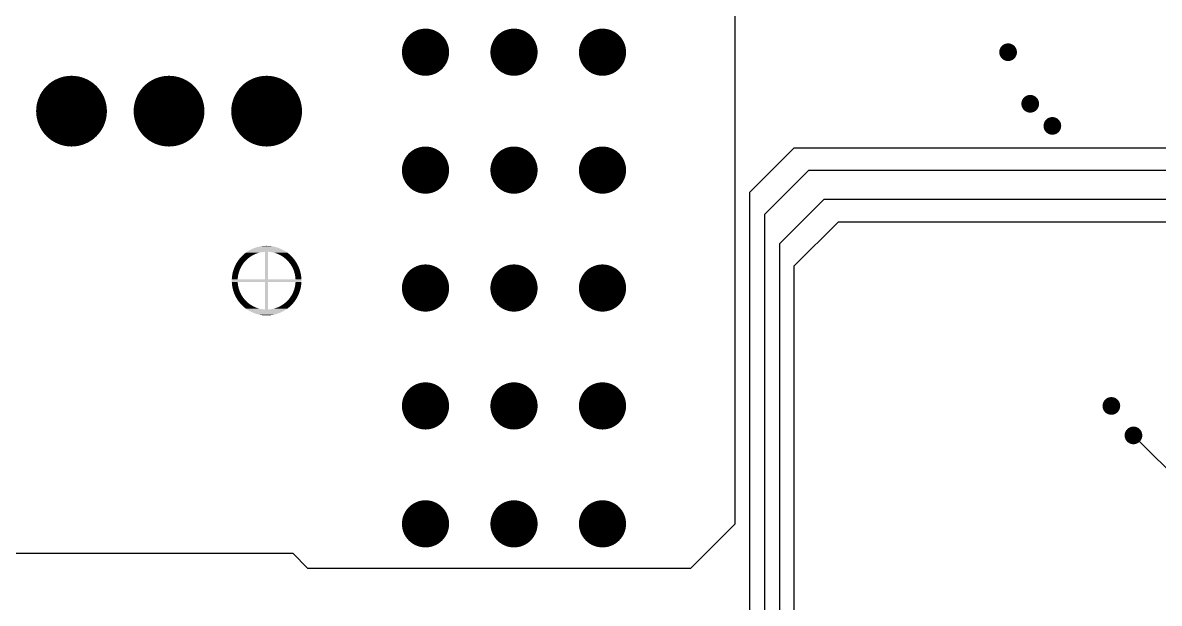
# Model space of a CAD drawing. Extents: x 295 to 953, y 10 to 290.
# Drawn here: x 597.05 to 645.98, y 143.11 to 168.12 of the extents above; entities that cross this region are included whole.
import ezdxf

# ---------------------------------------------------------------- set-up
doc = ezdxf.new("R2010")
doc.units = 0
doc.header["$LTSCALE"] = 5
doc.header["$MEASUREMENT"] = 0
doc.layers.get('0').update_dxf_attribs({"linetype": 'CONTINUOUS', "lineweight": 25})
doc.layers.add('DV-ABPB-A4_IN3', color=5, linetype='CONTINUOUS')

msp = doc.modelspace()

# ---------------------------------------------------------------- linework, layer by layer
at = {"color": 7}
for points, const_width in [([(613.882, 166.853, 1), (614.898, 166.853, 1)], 1.016), ([(617.692, 166.853, 1), (618.708, 166.853, 1)], 1.016), ([(621.502, 166.853, 1), (622.518, 166.853, 1)], 1.016), ([(639.282, 166.853, 1), (639.663, 166.853, 1)], 0.381), ([(598.388, 164.313, 1), (599.912, 164.313, 1)], 1.524), ([(602.586, 164.313, 1), (604.11, 164.313, 1)], 1.524), ([(606.787, 164.313, 1), (608.311, 164.313, 1)], 1.524), ([(640.234, 164.631, 1), (640.615, 164.631, 1)], 0.381), ([(641.187, 163.678, 1), (641.568, 163.678, 1)], 0.381), ([(613.882, 161.773, 1), (614.898, 161.773, 1)], 1.016), ([(617.692, 161.773, 1), (618.708, 161.773, 1)], 1.016), ([(621.502, 161.773, 1), (622.518, 161.773, 1)], 1.016), ([(613.882, 156.693, 1), (614.898, 156.693, 1)], 1.016), ([(617.692, 156.693, 1), (618.708, 156.693, 1)], 1.016), ([(621.502, 156.693, 1), (622.518, 156.693, 1)], 1.016), ([(613.882, 151.613, 1), (614.898, 151.613, 1)], 1.016), ([(617.692, 151.613, 1), (618.708, 151.613, 1)], 1.016), ([(621.502, 151.613, 1), (622.518, 151.613, 1)], 1.016), ([(643.727, 151.613, 1), (644.108, 151.613, 1)], 0.381), ([(644.679, 150.343, 1), (645.06, 150.343, 1)], 0.381), ([(613.882, 146.533, 1), (614.898, 146.533, 1)], 1.016), ([(617.692, 146.533, 1), (618.708, 146.533, 1)], 1.016), ([(621.502, 146.533, 1), (622.518, 146.533, 1)], 1.016)]:
    msp.add_lwpolyline(points, format="xyb", close=True, dxfattribs=dict(at, const_width=const_width))
for points in [[(606.451, 158.032), (606.474, 158.056), (606.836, 158.032), (606.871, 158.056)], [(606.474, 158.056), (606.489, 158.072), (606.871, 158.056), (606.897, 158.072)], [(606.489, 158.072), (606.5, 158.082), (606.897, 158.072), (606.914, 158.082)], [(606.5, 158.082), (606.526, 158.107), (606.914, 158.082), (606.957, 158.107)], [(606.526, 158.107), (606.529, 158.11), (606.957, 158.107), (606.964, 158.11)], [(606.529, 158.11), (606.551, 158.13), (606.964, 158.11), (607.002, 158.13)], [(606.551, 158.13), (606.57, 158.147), (607.002, 158.13), (607.039, 158.147)], [(606.57, 158.147), (606.575, 158.151), (607.039, 158.147), (607.048, 158.151)], [(606.575, 158.151), (606.599, 158.171), (607.048, 158.151), (607.094, 158.171)], [(606.599, 158.171), (606.613, 158.182), (607.094, 158.171), (607.126, 158.182)], [(606.613, 158.182), (606.62, 158.188), (607.126, 158.182), (607.141, 158.188)], [(606.62, 158.188), (606.64, 158.203), (607.141, 158.188), (607.189, 158.203)], [(606.64, 158.203), (606.657, 158.216), (607.189, 158.203), (607.234, 158.216)], [(606.657, 158.216), (606.658, 158.217), (607.234, 158.216), (607.238, 158.217)], [(606.658, 158.217), (606.674, 158.229), (607.238, 158.217), (607.287, 158.229)], [(606.674, 158.229), (606.688, 158.238), (607.287, 158.229), (607.336, 158.238)], [(606.688, 158.238), (606.699, 158.246), (607.336, 158.238), (607.386, 158.246)], [(606.699, 158.246), (606.702, 158.248), (607.386, 158.246), (607.404, 158.248)], [(606.702, 158.248), (606.707, 158.251), (607.404, 158.248), (607.436, 158.251)], [(606.707, 158.251), (606.712, 158.255), (607.436, 158.251), (607.486, 158.255)], [(606.712, 158.255), (606.732, 158.268), (608.387, 158.255), (608.368, 158.268)], [(606.732, 158.268), (606.748, 158.278), (608.368, 158.268), (608.351, 158.278)], [(606.748, 158.278), (606.779, 158.297), (608.351, 158.278), (608.321, 158.297)], [(606.779, 158.297), (606.795, 158.307), (608.321, 158.297), (608.304, 158.307)], [(606.795, 158.307), (606.826, 158.325), (608.304, 158.307), (608.273, 158.325)], [(606.826, 158.325), (606.843, 158.334), (608.273, 158.325), (608.255, 158.334)], [(606.843, 158.334), (606.875, 158.35), (608.255, 158.334), (608.224, 158.35)], [(606.875, 158.35), (606.892, 158.359), (608.224, 158.35), (608.206, 158.359)], [(606.892, 158.359), (606.925, 158.374), (608.206, 158.359), (608.174, 158.374)], [(606.925, 158.374), (606.942, 158.382), (608.174, 158.374), (608.156, 158.382)], [(606.942, 158.382), (606.976, 158.396), (608.156, 158.382), (608.124, 158.396)], [(606.976, 158.396), (606.993, 158.404), (608.124, 158.396), (608.105, 158.404)], [(606.993, 158.404), (607.027, 158.417), (608.105, 158.404), (608.072, 158.417)], [(607.027, 158.417), (607.045, 158.423), (608.072, 158.417), (608.054, 158.423)], [(607.045, 158.423), (607.079, 158.435), (608.054, 158.423), (608.02, 158.435)], [(607.079, 158.435), (607.097, 158.441), (608.02, 158.435), (608.001, 158.441)], [(607.097, 158.441), (607.132, 158.451), (608.001, 158.441), (607.968, 158.451)], [(607.132, 158.451), (607.15, 158.456), (607.968, 158.451), (607.948, 158.456)], [(607.15, 158.456), (607.186, 158.466), (607.948, 158.456), (607.914, 158.466)], [(607.186, 158.466), (607.203, 158.47), (607.914, 158.466), (607.894, 158.47)], [(607.203, 158.47), (607.24, 158.478), (607.894, 158.47), (607.861, 158.478)], [(607.24, 158.478), (607.257, 158.482), (607.861, 158.478), (607.84, 158.482)], [(607.257, 158.482), (607.294, 158.489), (607.84, 158.482), (607.806, 158.489)], [(607.294, 158.489), (607.312, 158.492), (607.806, 158.489), (607.786, 158.492)], [(607.312, 158.492), (607.349, 158.497), (607.786, 158.492), (607.752, 158.497)], [(607.349, 158.497), (607.366, 158.499), (607.752, 158.497), (607.731, 158.499)], [(607.366, 158.499), (607.404, 158.503), (607.731, 158.499), (607.697, 158.503)], [(607.404, 158.503), (607.421, 158.505), (607.697, 158.503), (607.675, 158.505)], [(607.421, 158.505), (607.461, 158.508), (607.675, 158.505), (607.642, 158.508)], [(607.461, 158.508), (607.476, 158.509), (607.642, 158.508), (607.617, 158.509)], [(607.476, 158.509), (607.52, 158.51), (607.617, 158.509), (607.587, 158.51)], [(607.486, 157.074), (607.486, 158.255), (607.613, 157.074), (607.613, 158.255)], [(607.52, 158.51), (607.532, 158.511), (607.587, 158.51), (607.532, 158.511)], [(607.632, 158.254), (607.613, 158.255), (608.388, 158.254), (608.387, 158.255)], [(607.682, 158.25), (607.632, 158.254), (608.395, 158.25), (608.388, 158.254)], [(607.732, 158.243), (607.682, 158.25), (608.404, 158.243), (608.395, 158.25)], [(607.77, 158.237), (607.732, 158.243), (608.413, 158.237), (608.404, 158.243)], [(607.781, 158.235), (607.77, 158.237), (608.416, 158.235), (608.413, 158.237)], [(607.83, 158.225), (607.781, 158.235), (608.43, 158.225), (608.416, 158.235)], [(607.879, 158.212), (607.83, 158.225), (608.447, 158.212), (608.43, 158.225)], [(607.906, 158.204), (607.879, 158.212), (608.458, 158.204), (608.447, 158.212)], [(607.927, 158.198), (607.906, 158.204), (608.466, 158.198), (608.458, 158.204)], [(607.975, 158.182), (607.927, 158.198), (608.486, 158.182), (608.466, 158.198)], [(608.005, 158.17), (607.975, 158.182), (608.501, 158.17), (608.486, 158.182)], [(608.022, 158.164), (608.005, 158.17), (608.509, 158.164), (608.501, 158.17)], [(608.068, 158.144), (608.022, 158.164), (608.532, 158.144), (608.509, 158.164)], [(608.087, 158.134), (608.068, 158.144), (608.543, 158.134), (608.532, 158.144)], [(608.113, 158.122), (608.087, 158.134), (608.557, 158.122), (608.543, 158.134)], [(608.158, 158.098), (608.113, 158.122), (608.583, 158.098), (608.557, 158.122)], [(608.16, 158.097), (608.158, 158.098), (608.584, 158.097), (608.583, 158.098)], [(608.201, 158.073), (608.16, 158.097), (608.608, 158.073), (608.584, 158.097)], [(608.224, 158.058), (608.201, 158.073), (608.623, 158.058), (608.608, 158.073)], [(608.244, 158.045), (608.224, 158.058), (608.635, 158.045), (608.623, 158.058)], [(606.142, 157.529), (606.157, 157.569), (606.417, 157.529), (606.436, 157.569)], [(606.157, 157.569), (606.16, 157.575), (606.436, 157.569), (606.439, 157.575)], [(606.16, 157.575), (606.179, 157.619), (606.439, 157.575), (606.462, 157.619)], [(606.179, 157.619), (606.199, 157.663), (606.462, 157.619), (606.488, 157.663)], [(606.199, 157.663), (606.202, 157.669), (606.488, 157.663), (606.492, 157.669)], [(606.202, 157.669), (606.22, 157.705), (606.492, 157.669), (606.515, 157.705)], [(606.22, 157.705), (606.227, 157.719), (606.515, 157.705), (606.524, 157.719)], [(606.227, 157.719), (606.243, 157.746), (606.524, 157.719), (606.544, 157.746)], [(606.243, 157.746), (606.254, 157.767), (606.544, 157.746), (606.559, 157.767)], [(606.254, 157.767), (606.266, 157.786), (606.559, 157.767), (606.574, 157.786)], [(606.266, 157.786), (606.283, 157.814), (606.574, 157.786), (606.597, 157.814)], [(606.283, 157.814), (606.29, 157.825), (606.597, 157.814), (606.606, 157.825)], [(606.29, 157.825), (606.313, 157.86), (606.606, 157.825), (606.638, 157.86)], [(606.313, 157.86), (606.315, 157.862), (606.638, 157.86), (606.64, 157.862)], [(606.315, 157.862), (606.341, 157.898), (606.64, 157.862), (606.675, 157.898)], [(606.341, 157.898), (606.345, 157.905), (606.675, 157.898), (606.682, 157.905)], [(606.345, 157.905), (606.367, 157.933), (606.682, 157.905), (606.712, 157.933)], [(606.367, 157.933), (606.379, 157.949), (606.712, 157.933), (606.73, 157.949)], [(606.379, 157.949), (606.393, 157.966), (606.73, 157.949), (606.75, 157.966)], [(606.393, 157.966), (606.414, 157.991), (606.75, 157.966), (606.781, 157.991)], [(606.414, 157.991), (606.42, 157.997), (606.781, 157.991), (606.789, 157.997)], [(606.42, 157.997), (606.447, 158.027), (606.789, 157.997), (606.829, 158.027)], [(606.447, 158.027), (606.451, 158.032), (606.829, 158.027), (606.836, 158.032)], [(608.283, 158.018), (608.244, 158.045), (608.661, 158.018), (608.635, 158.045)], [(608.285, 158.017), (608.283, 158.018), (608.662, 158.017), (608.661, 158.018)], [(608.325, 157.986), (608.285, 158.017), (608.689, 157.986), (608.662, 158.017)], [(608.337, 157.976), (608.325, 157.986), (608.697, 157.976), (608.689, 157.986)], [(608.364, 157.954), (608.337, 157.976), (608.715, 157.954), (608.697, 157.976)], [(608.386, 157.933), (608.364, 157.954), (608.732, 157.933), (608.715, 157.954)], [(608.401, 157.92), (608.386, 157.933), (608.742, 157.92), (608.732, 157.933)], [(608.433, 157.889), (608.401, 157.92), (608.765, 157.889), (608.742, 157.92)], [(608.437, 157.885), (608.433, 157.889), (608.768, 157.885), (608.765, 157.889)], [(608.472, 157.849), (608.437, 157.885), (608.793, 157.849), (608.768, 157.885)], [(608.476, 157.844), (608.472, 157.849), (608.797, 157.844), (608.793, 157.849)], [(608.505, 157.811), (608.476, 157.844), (608.818, 157.811), (608.797, 157.844)], [(608.515, 157.797), (608.505, 157.811), (608.826, 157.797), (608.818, 157.811)], [(608.536, 157.771), (608.515, 157.797), (608.842, 157.771), (608.826, 157.797)], [(608.552, 157.75), (608.536, 157.771), (608.855, 157.75), (608.842, 157.771)], [(608.566, 157.731), (608.552, 157.75), (608.865, 157.731), (608.855, 157.75)], [(608.586, 157.701), (608.566, 157.731), (608.881, 157.701), (608.865, 157.731)], [(608.594, 157.689), (608.586, 157.701), (608.887, 157.689), (608.881, 157.701)], [(608.618, 157.652), (608.594, 157.689), (608.905, 157.652), (608.887, 157.689)], [(608.621, 157.647), (608.618, 157.652), (608.908, 157.647), (608.905, 157.652)], [(608.646, 157.603), (608.621, 157.647), (608.928, 157.603), (608.908, 157.647)], [(608.646, 157.602), (608.646, 157.603), (608.928, 157.602), (608.928, 157.603)], [(608.669, 157.558), (608.646, 157.602), (608.946, 157.558), (608.928, 157.602)], [(606.051, 157.085), (606.052, 157.093), (606.306, 157.085), (606.306, 157.093)], [(606.051, 157.074), (606.051, 157.085), (606.305, 157.074), (606.306, 157.085)], [(606.051, 157.066), (606.051, 157.074), (609.048, 157.066), (609.048, 157.074)], [(606.052, 157.093), (606.055, 157.14), (606.306, 157.093), (606.31, 157.14)], [(606.055, 157.143), (606.061, 157.193), (606.311, 157.143), (606.317, 157.193)], [(606.055, 157.14), (606.055, 157.143), (606.31, 157.14), (606.311, 157.143)], [(606.061, 157.195), (606.068, 157.242), (606.317, 157.195), (606.325, 157.242)], [(606.061, 157.193), (606.061, 157.195), (606.317, 157.193), (606.317, 157.195)], [(606.068, 157.242), (606.069, 157.25), (606.325, 157.242), (606.327, 157.25)], [(606.069, 157.25), (606.076, 157.292), (606.327, 157.25), (606.336, 157.292)], [(606.076, 157.292), (606.079, 157.304), (606.336, 157.292), (606.339, 157.304)], [(606.079, 157.304), (606.087, 157.341), (606.339, 157.304), (606.348, 157.341)], [(606.087, 157.341), (606.09, 157.358), (606.348, 157.341), (606.353, 157.358)], [(606.09, 157.358), (606.098, 157.389), (606.353, 157.358), (606.362, 157.389)], [(606.098, 157.389), (606.104, 157.412), (606.362, 157.389), (606.37, 157.412)], [(606.104, 157.412), (606.112, 157.436), (606.37, 157.412), (606.379, 157.436)], [(606.112, 157.436), (606.12, 157.465), (606.379, 157.436), (606.389, 157.465)], [(606.12, 157.465), (606.126, 157.483), (606.389, 157.465), (606.397, 157.483)], [(606.126, 157.483), (606.138, 157.517), (606.397, 157.483), (606.411, 157.517)], [(606.138, 157.517), (606.142, 157.529), (606.411, 157.517), (606.417, 157.529)], [(608.672, 157.55), (608.669, 157.558), (608.949, 157.55), (608.946, 157.558)], [(608.69, 157.513), (608.672, 157.55), (608.963, 157.513), (608.949, 157.55)], [(608.696, 157.499), (608.69, 157.513), (608.968, 157.499), (608.963, 157.513)], [(608.709, 157.466), (608.696, 157.499), (608.978, 157.466), (608.968, 157.499)], [(608.717, 157.446), (608.709, 157.466), (608.985, 157.446), (608.978, 157.466)], [(608.727, 157.419), (608.717, 157.446), (608.993, 157.419), (608.985, 157.446)], [(608.735, 157.393), (608.727, 157.419), (609, 157.393), (608.993, 157.419)], [(608.742, 157.371), (608.735, 157.393), (609.005, 157.371), (609, 157.393)], [(608.751, 157.339), (608.742, 157.371), (609.013, 157.339), (609.005, 157.371)], [(608.756, 157.323), (608.751, 157.339), (609.016, 157.323), (609.013, 157.339)], [(608.765, 157.285), (608.756, 157.323), (609.024, 157.285), (609.016, 157.323)], [(608.767, 157.274), (608.765, 157.285), (609.026, 157.274), (609.024, 157.285)], [(608.776, 157.231), (608.767, 157.274), (609.033, 157.231), (609.026, 157.274)], [(608.777, 157.224), (608.776, 157.231), (609.034, 157.224), (609.033, 157.231)], [(608.784, 157.176), (608.777, 157.224), (609.04, 157.176), (609.034, 157.224)], [(608.785, 157.174), (608.784, 157.176), (609.04, 157.174), (609.04, 157.176)], [(608.79, 157.124), (608.785, 157.174), (609.045, 157.124), (609.04, 157.174)], [(608.79, 157.121), (608.79, 157.124), (609.045, 157.121), (609.045, 157.124)], [(608.794, 157.074), (608.79, 157.121), (609.048, 157.074), (609.045, 157.121)], [(606.05, 157.03), (606.051, 157.066), (609.049, 157.03), (609.048, 157.066)], [(606.05, 157.011), (606.05, 157.03), (609.049, 157.011), (609.049, 157.03)], [(606.05, 156.991), (606.05, 157.011), (609.049, 156.991), (609.049, 157.011)], [(606.051, 156.956), (606.05, 156.991), (609.048, 156.956), (609.049, 156.991)], [(606.051, 156.947), (606.051, 156.956), (609.048, 156.947), (609.048, 156.956)], [(606.054, 156.9), (606.051, 156.947), (606.309, 156.9), (606.305, 156.947)], [(606.054, 156.897), (606.054, 156.9), (606.309, 156.897), (606.309, 156.9)], [(606.059, 156.847), (606.054, 156.897), (606.314, 156.847), (606.309, 156.897)], [(606.059, 156.846), (606.059, 156.847), (606.315, 156.846), (606.314, 156.847)], [(606.065, 156.797), (606.059, 156.846), (606.322, 156.797), (606.315, 156.846)], [(606.066, 156.791), (606.065, 156.797), (606.323, 156.791), (606.322, 156.797)], [(606.073, 156.748), (606.066, 156.791), (606.332, 156.748), (606.323, 156.791)], [(606.075, 156.736), (606.073, 156.748), (606.334, 156.736), (606.332, 156.748)], [(606.083, 156.699), (606.075, 156.736), (606.343, 156.699), (606.334, 156.736)], [(606.086, 156.682), (606.083, 156.699), (606.348, 156.682), (606.343, 156.699)], [(606.094, 156.651), (606.086, 156.682), (606.357, 156.651), (606.348, 156.682)], [(606.099, 156.629), (606.094, 156.651), (606.364, 156.629), (606.357, 156.651)], [(606.106, 156.603), (606.099, 156.629), (606.372, 156.603), (606.364, 156.629)], [(606.114, 156.576), (606.106, 156.603), (606.382, 156.576), (606.372, 156.603)], [(607.486, 155.767), (607.486, 156.947), (607.613, 155.767), (607.613, 156.947)], [(608.709, 156.557), (608.72, 156.585), (608.979, 156.557), (608.987, 156.585)], [(608.72, 156.585), (608.729, 156.61), (608.987, 156.585), (608.995, 156.61)], [(608.729, 156.61), (608.737, 156.633), (608.995, 156.61), (609.001, 156.633)], [(608.737, 156.633), (608.746, 156.663), (609.001, 156.633), (609.009, 156.663)], [(608.746, 156.663), (608.751, 156.681), (609.009, 156.663), (609.012, 156.681)], [(608.751, 156.681), (608.76, 156.717), (609.012, 156.681), (609.02, 156.717)], [(608.76, 156.717), (608.763, 156.73), (609.02, 156.717), (609.023, 156.73)], [(608.763, 156.73), (608.772, 156.772), (609.023, 156.73), (609.03, 156.772)], [(608.772, 156.772), (608.774, 156.779), (609.03, 156.772), (609.031, 156.779)], [(608.774, 156.779), (608.782, 156.826), (609.031, 156.779), (609.038, 156.826)], [(608.782, 156.829), (608.788, 156.879), (609.038, 156.829), (609.043, 156.879)], [(608.782, 156.826), (608.782, 156.829), (609.038, 156.826), (609.038, 156.829)], [(608.788, 156.879), (608.789, 156.881), (609.043, 156.879), (609.044, 156.881)], [(608.789, 156.881), (608.793, 156.929), (609.044, 156.881), (609.047, 156.929)], [(608.793, 156.936), (608.794, 156.947), (609.047, 156.936), (609.048, 156.947)], [(608.793, 156.929), (608.793, 156.936), (609.047, 156.929), (609.047, 156.936)], [(606.121, 156.556), (606.114, 156.576), (606.39, 156.556), (606.382, 156.576)], [(606.131, 156.523), (606.121, 156.556), (606.403, 156.523), (606.39, 156.556)], [(606.136, 156.509), (606.131, 156.523), (606.409, 156.509), (606.403, 156.523)], [(606.15, 156.471), (606.136, 156.509), (606.427, 156.471), (606.409, 156.509)], [(606.153, 156.463), (606.15, 156.471), (606.43, 156.463), (606.427, 156.471)], [(606.171, 156.42), (606.153, 156.463), (606.453, 156.42), (606.43, 156.463)], [(606.171, 156.419), (606.171, 156.42), (606.453, 156.419), (606.453, 156.42)], [(606.191, 156.375), (606.171, 156.419), (606.478, 156.375), (606.453, 156.419)], [(606.194, 156.37), (606.191, 156.375), (606.481, 156.37), (606.478, 156.375)], [(606.212, 156.332), (606.194, 156.37), (606.505, 156.332), (606.481, 156.37)], [(606.218, 156.32), (606.212, 156.332), (606.513, 156.32), (606.505, 156.332)], [(606.234, 156.291), (606.218, 156.32), (606.533, 156.291), (606.513, 156.32)], [(606.244, 156.272), (606.234, 156.291), (606.547, 156.272), (606.533, 156.291)], [(606.257, 156.25), (606.244, 156.272), (606.563, 156.25), (606.547, 156.272)], [(606.272, 156.224), (606.257, 156.25), (606.584, 156.224), (606.563, 156.25)], [(606.281, 156.211), (606.272, 156.224), (606.594, 156.211), (606.584, 156.224)], [(606.302, 156.178), (606.281, 156.211), (606.623, 156.178), (606.594, 156.211)], [(606.306, 156.173), (606.302, 156.178), (606.627, 156.173), (606.623, 156.178)], [(606.331, 156.136), (606.306, 156.173), (606.662, 156.136), (606.627, 156.173)], [(606.334, 156.132), (606.331, 156.136), (606.666, 156.132), (606.662, 156.136)], [(606.357, 156.101), (606.334, 156.132), (606.698, 156.101), (606.666, 156.132)], [(606.367, 156.088), (606.357, 156.101), (606.713, 156.088), (606.698, 156.101)], [(608.387, 156.089), (608.417, 156.117), (608.732, 156.089), (608.754, 156.117)], [(608.417, 156.117), (608.424, 156.123), (608.754, 156.117), (608.758, 156.123)], [(608.424, 156.123), (608.459, 156.159), (608.758, 156.123), (608.784, 156.159)], [(608.459, 156.159), (608.461, 156.162), (608.784, 156.159), (608.786, 156.162)], [(608.461, 156.162), (608.493, 156.197), (608.786, 156.162), (608.809, 156.197)], [(608.493, 156.197), (608.502, 156.208), (608.809, 156.197), (608.816, 156.208)], [(608.502, 156.208), (608.525, 156.235), (608.816, 156.208), (608.833, 156.235)], [(608.525, 156.235), (608.539, 156.255), (608.833, 156.235), (608.845, 156.255)], [(608.539, 156.255), (608.555, 156.275), (608.845, 156.255), (608.856, 156.275)], [(608.555, 156.275), (608.575, 156.303), (608.856, 156.275), (608.872, 156.303)], [(608.575, 156.303), (608.584, 156.317), (608.872, 156.303), (608.879, 156.317)], [(608.584, 156.317), (608.607, 156.352), (608.879, 156.317), (608.897, 156.352)], [(608.607, 156.352), (608.611, 156.359), (608.897, 156.352), (608.9, 156.359)], [(608.611, 156.359), (608.637, 156.402), (608.9, 156.359), (608.92, 156.402)], [(608.637, 156.402), (608.66, 156.447), (608.92, 156.402), (608.939, 156.447)], [(608.66, 156.447), (608.663, 156.453), (608.939, 156.447), (608.942, 156.453)], [(608.663, 156.453), (608.682, 156.492), (608.942, 156.453), (608.957, 156.492)], [(608.682, 156.492), (608.688, 156.505), (608.957, 156.492), (608.961, 156.505)], [(608.688, 156.505), (608.702, 156.538), (608.961, 156.505), (608.973, 156.538)], [(608.702, 156.538), (608.709, 156.557), (608.973, 156.538), (608.979, 156.557)], [(606.384, 156.068), (606.367, 156.088), (606.735, 156.068), (606.713, 156.088)], [(606.402, 156.045), (606.384, 156.068), (606.762, 156.045), (606.735, 156.068)], [(606.41, 156.036), (606.402, 156.045), (606.774, 156.036), (606.762, 156.045)], [(606.437, 156.005), (606.41, 156.036), (606.814, 156.005), (606.774, 156.036)], [(606.438, 156.004), (606.437, 156.005), (606.816, 156.004), (606.814, 156.005)], [(606.464, 155.976), (606.438, 156.004), (606.855, 155.976), (606.816, 156.004)], [(606.476, 155.964), (606.464, 155.976), (606.875, 155.964), (606.855, 155.976)], [(606.49, 155.949), (606.476, 155.964), (606.898, 155.949), (606.875, 155.964)], [(606.515, 155.925), (606.49, 155.949), (606.939, 155.925), (606.898, 155.949)], [(606.516, 155.924), (606.515, 155.925), (606.941, 155.924), (606.939, 155.925)], [(606.542, 155.9), (606.516, 155.924), (606.986, 155.9), (606.941, 155.924)], [(606.556, 155.887), (606.542, 155.9), (607.011, 155.887), (606.986, 155.9)], [(606.567, 155.878), (606.556, 155.887), (607.031, 155.878), (607.011, 155.887)], [(606.59, 155.858), (606.567, 155.878), (607.077, 155.858), (607.031, 155.878)], [(606.598, 155.852), (606.59, 155.858), (607.094, 155.852), (607.077, 155.858)], [(606.613, 155.84), (606.598, 155.852), (607.124, 155.84), (607.094, 155.852)], [(606.633, 155.824), (606.613, 155.84), (607.172, 155.824), (607.124, 155.84)], [(606.641, 155.817), (606.633, 155.824), (607.193, 155.817), (607.172, 155.824)], [(606.652, 155.809), (606.641, 155.817), (607.22, 155.809), (607.193, 155.817)], [(606.669, 155.797), (606.652, 155.809), (607.269, 155.797), (607.22, 155.809)], [(606.683, 155.787), (606.669, 155.797), (607.318, 155.787), (607.269, 155.797)], [(606.686, 155.785), (606.683, 155.787), (607.329, 155.785), (607.318, 155.787)], [(606.695, 155.778), (606.686, 155.785), (607.367, 155.778), (607.329, 155.785)], [(606.704, 155.772), (606.695, 155.778), (607.417, 155.772), (607.367, 155.778)], [(606.711, 155.768), (606.704, 155.772), (607.467, 155.768), (607.417, 155.772)], [(606.712, 155.767), (606.711, 155.768), (607.486, 155.767), (607.467, 155.768)], [(606.731, 155.754), (606.712, 155.767), (608.367, 155.754), (608.387, 155.767)], [(606.748, 155.743), (606.731, 155.754), (608.351, 155.743), (608.367, 155.754)], [(606.778, 155.724), (606.748, 155.743), (608.32, 155.724), (608.351, 155.743)], [(606.795, 155.715), (606.778, 155.724), (608.304, 155.715), (608.32, 155.724)], [(606.826, 155.697), (606.795, 155.715), (608.273, 155.697), (608.304, 155.715)], [(606.844, 155.688), (606.826, 155.697), (608.256, 155.688), (608.273, 155.697)], [(606.875, 155.671), (606.844, 155.688), (608.224, 155.671), (608.256, 155.688)], [(606.893, 155.663), (606.875, 155.671), (608.207, 155.663), (608.224, 155.671)], [(606.925, 155.647), (606.893, 155.663), (608.174, 155.647), (608.207, 155.663)], [(606.943, 155.639), (606.925, 155.647), (608.157, 155.639), (608.174, 155.647)], [(606.975, 155.625), (606.943, 155.639), (608.123, 155.625), (608.157, 155.639)], [(606.994, 155.618), (606.975, 155.625), (608.106, 155.618), (608.123, 155.625)], [(607.027, 155.605), (606.994, 155.618), (608.072, 155.605), (608.106, 155.618)], [(607.045, 155.598), (607.027, 155.605), (608.054, 155.598), (608.072, 155.605)], [(607.613, 155.767), (607.663, 155.77), (608.387, 155.767), (608.392, 155.77)], [(607.663, 155.77), (607.695, 155.774), (608.392, 155.77), (608.397, 155.774)], [(607.695, 155.774), (607.713, 155.776), (608.397, 155.774), (608.4, 155.776)], [(607.713, 155.776), (607.763, 155.783), (608.4, 155.776), (608.411, 155.783)], [(607.763, 155.783), (607.812, 155.793), (608.411, 155.783), (608.425, 155.793)], [(607.812, 155.793), (607.861, 155.805), (608.425, 155.793), (608.441, 155.805)], [(607.861, 155.805), (607.865, 155.806), (608.441, 155.805), (608.442, 155.806)], [(607.865, 155.806), (607.91, 155.818), (608.442, 155.806), (608.459, 155.818)], [(607.91, 155.818), (607.958, 155.834), (608.459, 155.818), (608.479, 155.834)], [(607.958, 155.834), (607.973, 155.839), (608.479, 155.834), (608.486, 155.839)], [(607.973, 155.839), (608.005, 155.851), (608.486, 155.839), (608.5, 155.851)], [(608.005, 155.851), (608.051, 155.87), (608.5, 155.851), (608.524, 155.87)], [(608.051, 155.87), (608.06, 155.875), (608.524, 155.87), (608.529, 155.875)], [(608.06, 155.875), (608.097, 155.892), (608.529, 155.875), (608.548, 155.892)], [(608.097, 155.892), (608.135, 155.911), (608.548, 155.892), (608.57, 155.911)], [(608.135, 155.911), (608.142, 155.915), (608.57, 155.911), (608.573, 155.915)], [(608.142, 155.915), (608.185, 155.939), (608.573, 155.915), (608.599, 155.939)], [(608.185, 155.939), (608.202, 155.95), (608.599, 155.939), (608.61, 155.95)], [(608.202, 155.95), (608.228, 155.966), (608.61, 155.95), (608.625, 155.966)], [(608.228, 155.966), (608.263, 155.989), (608.625, 155.966), (608.648, 155.989)], [(608.263, 155.989), (608.27, 155.994), (608.648, 155.989), (608.652, 155.994)], [(608.27, 155.994), (608.31, 156.024), (608.652, 155.994), (608.679, 156.024)], [(608.31, 156.024), (608.318, 156.031), (608.679, 156.024), (608.685, 156.031)], [(608.318, 156.031), (608.349, 156.056), (608.685, 156.031), (608.706, 156.056)], [(608.349, 156.056), (608.369, 156.073), (608.706, 156.056), (608.72, 156.073)], [(608.369, 156.073), (608.387, 156.089), (608.72, 156.073), (608.732, 156.089)], [(607.079, 155.587), (607.045, 155.598), (608.02, 155.587), (608.054, 155.598)], [(607.098, 155.581), (607.079, 155.587), (608.002, 155.581), (608.02, 155.587)], [(607.131, 155.57), (607.098, 155.581), (607.967, 155.57), (608.002, 155.581)], [(607.151, 155.565), (607.131, 155.57), (607.949, 155.565), (607.967, 155.57)], [(607.185, 155.556), (607.151, 155.565), (607.913, 155.556), (607.949, 155.565)], [(607.204, 155.551), (607.185, 155.556), (607.895, 155.551), (607.913, 155.556)], [(607.238, 155.544), (607.204, 155.551), (607.859, 155.544), (607.895, 155.551)], [(607.259, 155.54), (607.238, 155.544), (607.842, 155.54), (607.859, 155.544)], [(607.293, 155.533), (607.259, 155.54), (607.805, 155.533), (607.842, 155.54)], [(607.313, 155.53), (607.293, 155.533), (607.787, 155.53), (607.805, 155.533)], [(607.347, 155.525), (607.313, 155.53), (607.75, 155.525), (607.787, 155.53)], [(607.368, 155.522), (607.347, 155.525), (607.733, 155.522), (607.75, 155.525)], [(607.402, 155.518), (607.368, 155.522), (607.695, 155.518), (607.733, 155.522)], [(607.424, 155.516), (607.402, 155.518), (607.678, 155.516), (607.695, 155.518)], [(607.457, 155.514), (607.424, 155.516), (607.638, 155.514), (607.678, 155.516)], [(607.482, 155.513), (607.457, 155.514), (607.623, 155.513), (607.638, 155.514)], [(607.512, 155.511), (607.482, 155.513), (607.579, 155.511), (607.623, 155.513)], [(607.567, 155.511), (607.512, 155.511), (607.567, 155.511), (607.579, 155.511)]]:
    msp.add_solid(points, dxfattribs=at)
at = {"layer": 'DV-ABPB-A4_IN3', "color": 7}
for p, q in [((627.725, 146.533), (627.725, 182.728)), ((628.36, 160.821), (630.265, 162.726)), ((630.265, 162.726), (647.727, 162.726)), ((628.995, 159.868), (630.9, 161.773)), ((630.9, 161.773), (648.68, 161.773)), ((628.36, 121.768), (628.36, 160.821)), ((631.535, 160.503), (629.63, 158.598)), ((647.727, 160.503), (631.535, 160.503)), ((628.995, 121.133), (628.995, 159.868)), ((630.265, 157.646), (632.17, 159.551)), ((632.17, 159.551), (648.362, 159.551)), ((629.63, 158.598), (629.63, 112.878)), ((630.265, 112.243), (630.265, 157.646)), ((647.41, 147.803), (644.87, 150.343)), ((625.82, 144.628), (627.725, 146.533)), ((576.925, 145.263), (608.675, 145.263)), ((608.675, 145.263), (609.31, 144.628)), ((609.31, 144.628), (625.82, 144.628))]:
    msp.add_line(p, q, dxfattribs=at)

doc.saveas('drawing.dxf')
